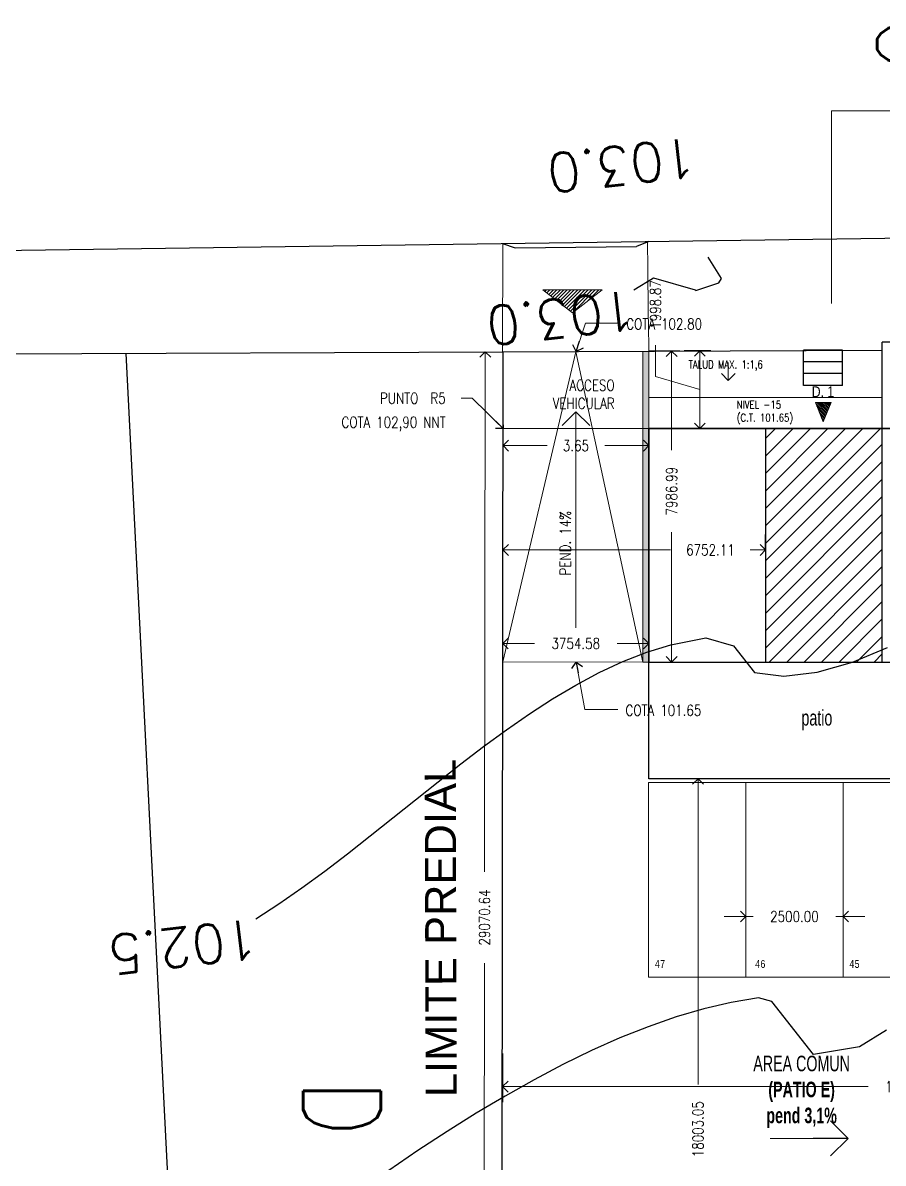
# Model space of a CAD drawing. Header units: metres. Extents: x -632 to 145, y -170 to 252.
# Drawn here: x 9.32 to 31.44, y 54.24 to 83.54 of the extents above; entities that cross this region are included whole.
import ezdxf

# ---------------------------------------------------------------- set-up
doc = ezdxf.new("R2010")
doc.units = ezdxf.units.M
doc.header["$LTSCALE"] = 5
doc.header["$MEASUREMENT"] = 0
doc.layers.get('0').update_dxf_attribs({"color": 30})
doc.layers.get('DEFPOINTS').update_dxf_attribs({"color": 210})
for name, color, linetype, lineweight in [('A-ANNO-SYMB', 3, 'Continuous', 18), ('U-ANNO-SYMB', 3, 'Continuous', 18), ('U-ANNO-TEXT', 3, 'Continuous', 18), ('U-CONT-LEVL', 8, 'Continuous', 18), ('U-PARK-MNR', 255, 'Continuous', 13)]:
    doc.layers.add(name, color=color, linetype=linetype, lineweight=lineweight)
doc.layers.add('U-ANNO-DIMS', color=210, linetype='Continuous', lineweight=18, plot=False)
for name, color, linetype in [('U-BLDG', 7, 'Continuous'), ('U-PROP', 1, 'Continuous'), ('U-SDWK', 4, 'Continuous'), ('U-STRS', 4, 'Continuous'), ('U-TOPO-CURV', 8, 'Continuous')]:
    doc.layers.add(name, color=color, linetype=linetype)
doc.styles.add('E-ARIAL', font='arial.ttf')
doc.styles.add('E-ROMANS', font='romans.shx', dxfattribs={"width": 0.8})
doc.dimstyles.new('E-0001_ARW_24', dxfattribs={"dimscale": 0.001, "dimtxt": 2.4, "dimasz": 2.4, "dimexe": 1.2, "dimexo": 0.8, "dimgap": 1.2, "dimtad": 0, "dimdec": 0, "dimlfac": 1000, "dimzin": 0, "dimdsep": 46, "dimtxsty": 'E-ROMANS', "dimblk": 'OPEN90', "dimcen": 1.2, "dimclrd": 256, "dimclre": 256, "dimclrt": 256, "dimadec": 0, "dimazin": 0, "dimtfac": 1, "dimtdec": 0, "dimtmove": 1, "dimatfit": 3, "dimldrblk": 'OPEN90', "dimfxl": 1, "dimtfill": 1, "dimtolj": 1, "dimtzin": 0, "dimlwd": -1, "dimarcsym": 0})

# ---------------------------------------------------------------- blocks, each defined once
blk = doc.blocks.new('_Open90')
at = {"color": 0, "linetype": 'ByBlock', "lineweight": -2}
for p, q in [((-0.5, 0.5), (0, 0)), ((0, 0), (-1, 0)), ((0, 0), (-0.5, -0.5))]:
    blk.add_line(p, q, dxfattribs=at)
blk = doc.blocks.new('*D10')
at = {"layer": 'DEFPOINTS', "color": 0, "transparency": 16777216}
for p in [(21.656, 57.064), (40.879, 57.038), (21.656, 56.211)]:
    blk.add_point(p, dxfattribs=at)
at = {"layer": 'U-ANNO-DIMS', "color": 1, "lineweight": -2, "transparency": 16777216}
for p, q in [((21.656, 57.064), (21.656, 55.811)), ((40.879, 57.038), (40.879, 55.811))]:
    blk.add_line(p, q, dxfattribs=at)
at = {"layer": 'U-ANNO-DIMS', "color": 1, "transparency": 16777216}
for p, q in [((21.936, 56.211), (31.055, 56.211)), ((40.599, 56.211), (33.359, 56.211))]:
    blk.add_line(p, q, dxfattribs=at)
at = {"layer": 'U-ANNO-DIMS', "color": 1, "transparency": 16777216, "xscale": 0.28, "yscale": 0.28, "zscale": 0.28, "rotation": 180}
blk.add_blockref('_Open90', (21.656, 56.211), dxfattribs=at)
at = {"layer": 'U-ANNO-DIMS', "color": 1, "transparency": 16777216, "xscale": 0.28, "yscale": 0.28, "zscale": 0.28}
blk.add_blockref('_Open90', (40.879, 56.211), dxfattribs=at)
at = {"layer": 'U-ANNO-DIMS', "color": 2, "transparency": 16777216, "insert": (32.207, 56.211), "char_height": 0.28, "attachment_point": 5, "style": 'E-ROMANS', "bg_fill": 3, "box_fill_scale": 1.25, "bg_fill_color": 256, "bg_fill_true_color": 13158600, "bg_fill_transparency": 0}
blk.add_mtext('\\A1;19223.56', dxfattribs=at)
blk = doc.blocks.new('*D11')
at = {"layer": 'DEFPOINTS', "color": 0, "transparency": 16777216}
for p in [(26.678, 64.118), (27.18, 64.118), (27.18, 46.115)]:
    blk.add_point(p, dxfattribs=at)
at = {"layer": 'U-ANNO-DIMS', "color": 1, "lineweight": -2, "transparency": 16777216}
for p, q in [((27.18, 64.118), (26.278, 64.118)), ((27.18, 46.115), (26.278, 46.115))]:
    blk.add_line(p, q, dxfattribs=at)
at = {"layer": 'U-ANNO-DIMS', "color": 1, "transparency": 16777216}
for p, q in [((26.678, 63.838), (26.678, 56.269)), ((26.678, 46.395), (26.678, 53.965))]:
    blk.add_line(p, q, dxfattribs=at)
at = {"layer": 'U-ANNO-DIMS', "color": 1, "transparency": 16777216, "xscale": 0.28, "yscale": 0.28, "zscale": 0.28}
for p, rotation in [((26.678, 64.118), 90), ((26.678, 46.115), 270)]:
    blk.add_blockref('_Open90', p, dxfattribs=dict(at, rotation=rotation))
at = {"layer": 'U-ANNO-DIMS', "color": 2, "transparency": 16777216, "insert": (26.678, 55.117), "char_height": 0.28, "attachment_point": 5, "rotation": 90, "style": 'E-ROMANS', "bg_fill": 3, "box_fill_scale": 1.25, "bg_fill_color": 256, "bg_fill_true_color": 13158600, "bg_fill_transparency": 0}
blk.add_mtext('\\A1;18003.05', dxfattribs=at)
blk = doc.blocks.new('*D25')
at = {"layer": 'DEFPOINTS', "color": 0, "transparency": 16777216}
for p in [(21.666, 72.679), (25.415, 72.679), (25.415, 72.677)]:
    blk.add_point(p, dxfattribs=at)
at = {"layer": 'U-ANNO-DIMS', "color": 1, "lineweight": -2, "transparency": 16777216}
for p, q in [((21.666, 72.679), (21.666, 73.079)), ((25.415, 72.677), (25.415, 73.079))]:
    blk.add_line(p, q, dxfattribs=at)
at = {"layer": 'U-ANNO-DIMS', "color": 1, "transparency": 16777216}
for p, q in [((21.946, 72.679), (22.799, 72.679)), ((25.135, 72.679), (24.282, 72.679))]:
    blk.add_line(p, q, dxfattribs=at)
at = {"layer": 'U-ANNO-DIMS', "color": 1, "transparency": 16777216, "xscale": 0.28, "yscale": 0.28, "zscale": 0.28, "rotation": 180}
blk.add_blockref('_Open90', (21.666, 72.679), dxfattribs=at)
at = {"layer": 'U-ANNO-DIMS', "color": 1, "transparency": 16777216, "xscale": 0.28, "yscale": 0.28, "zscale": 0.28}
blk.add_blockref('_Open90', (25.415, 72.679), dxfattribs=at)
at = {"layer": 'U-ANNO-DIMS', "color": 2, "transparency": 16777216, "insert": (23.54, 72.679), "char_height": 0.28, "attachment_point": 5, "style": 'E-ROMANS', "bg_fill": 3, "box_fill_scale": 1.25, "bg_fill_color": 256, "bg_fill_true_color": 13158600, "bg_fill_transparency": 0}
blk.add_mtext('\\A1;3.65', dxfattribs=at)
blk = doc.blocks.new('*D26')
at = {"layer": 'DEFPOINTS', "color": 0, "transparency": 16777216}
for p in [(27.006, 75.117), (26.724, 73.118), (27.005, 73.118)]:
    blk.add_point(p, dxfattribs=at)
at = {"layer": 'U-ANNO-DIMS', "color": 1, "transparency": 16777216}
for p, q in [((25.584, 74.459), (25.584, 75.259)), ((26.724, 74.837), (26.724, 73.398)), ((26.724, 74.117), (25.584, 74.459))]:
    blk.add_line(p, q, dxfattribs=at)
at = {"layer": 'U-ANNO-DIMS', "color": 1, "lineweight": -2, "transparency": 16777216}
for p, q in [((27.006, 75.117), (26.324, 75.117)), ((27.005, 73.118), (26.324, 73.118))]:
    blk.add_line(p, q, dxfattribs=at)
at = {"layer": 'U-ANNO-DIMS', "color": 1, "transparency": 16777216, "xscale": 0.28, "yscale": 0.28, "zscale": 0.28}
for p, rotation in [((26.724, 75.117), 90), ((26.724, 73.118), 270)]:
    blk.add_blockref('_Open90', p, dxfattribs=dict(at, rotation=rotation))
at = {"layer": 'U-ANNO-DIMS', "color": 2, "transparency": 16777216, "insert": (25.584, 76.305), "char_height": 0.28, "attachment_point": 5, "rotation": 90, "style": 'E-ROMANS', "bg_fill": 3, "box_fill_scale": 1.25, "bg_fill_color": 256, "bg_fill_true_color": 13158600, "bg_fill_transparency": 0}
blk.add_mtext('\\A1;1998.87', dxfattribs=at)
blk = doc.blocks.new('*D33')
at = {"layer": 'DEFPOINTS', "color": 0, "transparency": 16777216}
for p in [(21.663, 70), (28.415, 70), (28.415, 70)]:
    blk.add_point(p, dxfattribs=at)
at = {"layer": 'U-ANNO-DIMS', "color": 1, "lineweight": -2, "transparency": 16777216}
for p, q in [((21.663, 70), (21.663, 70.4)), ((28.415, 70), (28.415, 70.4))]:
    blk.add_line(p, q, dxfattribs=at)
at = {"layer": 'U-ANNO-DIMS', "color": 1, "transparency": 16777216}
for p, q in [((21.943, 70), (25.973, 70)), ((28.135, 70), (28.021, 70))]:
    blk.add_line(p, q, dxfattribs=at)
at = {"layer": 'U-ANNO-DIMS', "color": 1, "transparency": 16777216, "xscale": 0.28, "yscale": 0.28, "zscale": 0.28, "rotation": 180}
blk.add_blockref('_Open90', (21.663, 70), dxfattribs=at)
at = {"layer": 'U-ANNO-DIMS', "color": 1, "transparency": 16777216, "xscale": 0.28, "yscale": 0.28, "zscale": 0.28}
blk.add_blockref('_Open90', (28.415, 70), dxfattribs=at)
at = {"layer": 'U-ANNO-DIMS', "color": 2, "transparency": 16777216, "insert": (26.997, 70), "char_height": 0.28, "attachment_point": 5, "style": 'E-ROMANS', "bg_fill": 3, "box_fill_scale": 1.25, "bg_fill_color": 256, "bg_fill_true_color": 13158600, "bg_fill_transparency": 0}
blk.add_mtext('\\A1;6752.11', dxfattribs=at)
blk = doc.blocks.new('*D41')
at = {"layer": 'DEFPOINTS', "color": 0, "transparency": 16777216}
for p in [(25.266, 75.105), (25.255, 67.118), (25.998, 67.118)]:
    blk.add_point(p, dxfattribs=at)
at = {"layer": 'U-ANNO-DIMS', "color": 1, "transparency": 16777216}
for p, q in [((25.998, 74.825), (25.998, 72.564)), ((25.998, 67.398), (25.998, 70.452))]:
    blk.add_line(p, q, dxfattribs=at)
at = {"layer": 'U-ANNO-DIMS', "color": 1, "transparency": 16777216, "xscale": 0.28, "yscale": 0.28, "zscale": 0.28}
for p, rotation in [((25.998, 75.105), 90), ((25.998, 67.118), 270)]:
    blk.add_blockref('_Open90', p, dxfattribs=dict(at, rotation=rotation))
at = {"layer": 'U-ANNO-DIMS', "color": 2, "transparency": 16777216, "insert": (25.998, 71.508), "char_height": 0.28, "attachment_point": 5, "rotation": 90, "style": 'E-ROMANS', "bg_fill": 3, "box_fill_scale": 1.25, "bg_fill_color": 256, "bg_fill_true_color": 13158600, "bg_fill_transparency": 0}
blk.add_mtext('\\A1;7986.99', dxfattribs=at)
blk = doc.blocks.new('*D59')
at = {"layer": 'DEFPOINTS', "color": 0, "transparency": 16777216}
for p in [(21.21, 75.09), (21.496, 75.09), (21.457, 46.019)]:
    blk.add_point(p, dxfattribs=at)
at = {"layer": 'U-ANNO-DIMS', "color": 1, "transparency": 16777216}
for p, q in [((21.21, 74.81), (21.192, 61.728)), ((21.171, 46.3), (21.189, 59.382))]:
    blk.add_line(p, q, dxfattribs=at)
at = {"layer": 'U-ANNO-DIMS', "color": 1, "transparency": 16777216, "xscale": 0.28, "yscale": 0.28, "zscale": 0.28}
for p, rotation in [((21.21, 75.09), 89.92297910945325), ((21.171, 46.02), 269.9229791094533)]:
    blk.add_blockref('_Open90', p, dxfattribs=dict(at, rotation=rotation))
at = {"layer": 'U-ANNO-DIMS', "color": 2, "transparency": 16777216, "insert": (21.19, 60.555), "char_height": 0.28, "attachment_point": 5, "rotation": 89.923, "style": 'E-ROMANS', "bg_fill": 3, "box_fill_scale": 1.25, "bg_fill_color": 256, "bg_fill_true_color": 13158600, "bg_fill_transparency": 0}
blk.add_mtext('\\A1;29070.64', dxfattribs=at)
blk = doc.blocks.new('*D70')
at = {"layer": 'DEFPOINTS', "color": 0, "transparency": 16777216}
for p in [(21.659, 68.137), (25.413, 68.138), (25.413, 67.596)]:
    blk.add_point(p, dxfattribs=at)
at = {"layer": 'U-ANNO-DIMS', "color": 1, "transparency": 16777216}
for p, q in [((21.939, 67.596), (22.475, 67.596)), ((25.133, 67.596), (24.598, 67.596))]:
    blk.add_line(p, q, dxfattribs=at)
at = {"layer": 'U-ANNO-DIMS', "color": 1, "transparency": 16777216, "xscale": 0.28, "yscale": 0.28, "zscale": 0.28, "rotation": 180}
blk.add_blockref('_Open90', (21.659, 67.596), dxfattribs=at)
at = {"layer": 'U-ANNO-DIMS', "color": 1, "transparency": 16777216, "xscale": 0.28, "yscale": 0.28, "zscale": 0.28}
blk.add_blockref('_Open90', (25.413, 67.596), dxfattribs=at)
at = {"layer": 'U-ANNO-DIMS', "color": 2, "transparency": 16777216, "insert": (23.536, 67.596), "char_height": 0.28, "attachment_point": 5, "style": 'E-ROMANS', "bg_fill": 3, "box_fill_scale": 1.25, "bg_fill_color": 256, "bg_fill_true_color": 13158600, "bg_fill_transparency": 0}
blk.add_mtext('\\A1;3754.58', dxfattribs=at)
blk = doc.blocks.new('*D85')
at = {"layer": 'DEFPOINTS', "color": 0, "transparency": 16777216}
for p in [(30.406, 60.582), (27.906, 59.026), (30.406, 59.026)]:
    blk.add_point(p, dxfattribs=at)
at = {"layer": 'U-ANNO-DIMS', "color": 1, "transparency": 16777216}
for p, q in [((27.626, 60.582), (27.346, 60.582)), ((27.906, 60.582), (28.095, 60.582)), ((30.406, 60.582), (30.218, 60.582)), ((30.686, 60.582), (30.966, 60.582))]:
    blk.add_line(p, q, dxfattribs=at)
at = {"layer": 'U-ANNO-DIMS', "color": 1, "transparency": 16777216, "xscale": 0.28, "yscale": 0.28, "zscale": 0.28}
blk.add_blockref('_Open90', (27.906, 60.582), dxfattribs=at)
at = {"layer": 'U-ANNO-DIMS', "color": 1, "transparency": 16777216, "xscale": 0.28, "yscale": 0.28, "zscale": 0.28, "rotation": 180}
blk.add_blockref('_Open90', (30.406, 60.582), dxfattribs=at)
at = {"layer": 'U-ANNO-DIMS', "color": 2, "transparency": 16777216, "insert": (29.156, 60.582), "char_height": 0.28, "attachment_point": 5, "style": 'E-ROMANS', "bg_fill": 3, "box_fill_scale": 1.25, "bg_fill_color": 256, "bg_fill_true_color": 13158600, "bg_fill_transparency": 0}
blk.add_mtext('\\A1;2500.00', dxfattribs=at)

msp = doc.modelspace()

# ---------------------------------------------------------------- hatches: boundary and pattern name
at = {"layer": 'A-ANNO-SYMB'}
h = msp.add_hatch(dxfattribs=at)
h.set_pattern_fill('ANSI31', color=256, scale=0.01, style=0)
h.set_pattern_definition([(135, (33.151198, 81.545178), (-0.02245064, -0.02245064), [])])
h.paths.add_polyline_path([(29.897217, 73.286864), (29.697217, 73.786864), (30.097217, 73.786864)])
at = {"layer": 'U-ANNO-SYMB'}
h = msp.add_hatch(dxfattribs=at)
h.set_pattern_fill('ANSI31', color=256, scale=0.02, angle=90, style=0)
h.set_pattern_definition([(225, (237.75407, 426.001345), (0.044901281, -0.044901281), [])])
h.paths.add_polyline_path([(24.217165, 76.682265), (22.685145, 76.682265), (23.451155, 76.091464)])
at = {"layer": 'U-BLDG'}
h = msp.add_hatch(dxfattribs=at)
h.set_pattern_fill('ANSI31', color=256, scale=0.1, angle=3.3640869, style=0)
h.set_pattern_definition([(45, (25.4151, -32.5133), (-0.2245064, 0.2245064), [])])
h.paths.add_polyline_path([(58.413458, 73.118033), (58.413458, 67.118033), (61.413458, 67.118033), (61.413458, 73.118033)])
h.paths.add_polyline_path([(52.413458, 73.118033), (52.413458, 67.118033), (55.413458, 67.118033), (55.413458, 73.118033)])
h.paths.add_polyline_path([(46.413458, 73.118033), (46.413458, 67.118033), (49.413458, 67.118033), (49.413458, 73.118033)])
h.paths.add_polyline_path([(40.413458, 73.118033), (40.413458, 67.118033), (43.413458, 67.118033), (43.413458, 73.118033)])
h.paths.add_polyline_path([(34.413458, 73.118033), (34.413458, 67.118033), (37.413458, 67.118033), (37.413458, 73.118033)])
h.paths.add_polyline_path([(28.413458, 73.118033), (28.413458, 67.118033), (31.413458, 67.118033), (31.413458, 73.118033)])

# ---------------------------------------------------------------- linework, layer by layer
at = {"layer": 'A-ANNO-SYMB'}
for p, q in [((30.106667, 81.282814), (30.106667, 76.327492)), ((30.106667, 81.282814), (34.794011, 81.282814)), ((22.685145, 76.682265), (23.451155, 76.091464)), ((23.451155, 76.091464), (24.217165, 76.682265)), ((30.097217, 73.786864), (29.697217, 73.786864)), ((29.897217, 73.286864), (29.697217, 73.786864)), ((29.897217, 73.286864), (30.097217, 73.786864))]:
    msp.add_line(p, q, dxfattribs=at)
msp.add_lwpolyline([(24.217165, 76.682265), (22.685145, 76.682265)], dxfattribs=at)
at = {"layer": 'U-ANNO-DIMS'}
for p, q in [((27.454497, 74.811728), (27.454497, 74.352154)), ((27.454497, 74.352154), (27.277721, 74.52893)), ((27.454497, 74.352154), (27.631274, 74.52893))]:
    msp.add_line(p, q, dxfattribs=at)
at = {"layer": 'U-BLDG'}
msp.add_lwpolyline([(31.413458, 67.118033), (31.413458, 73.118033), (28.413458, 73.118033), (28.413458, 67.118033), (31.413458, 67.118033)], dxfattribs=at)
at = {"layer": 'U-CONT-LEVL'}
for p, q in [((21.65104, 75.08987), (21.664551, 77.871525)), ((25.262266, 67.118236), (21.658889, 67.12308))]:
    msp.add_line(p, q, dxfattribs=at)
at = {"layer": 'U-PARK-MNR'}
for points in [[(27.906171, 59.026109), (30.406171, 59.026109), (30.406171, 64.026109), (27.906171, 64.026109)], [(30.406171, 59.026109), (32.906171, 59.026109), (32.906171, 64.026109), (30.406171, 64.026109)]]:
    msp.add_lwpolyline(points, close=True, dxfattribs=at)
at = {"layer": 'U-PROP'}
for p, q in [((-32.550053, 74.859497), (21.669599, 75.089949)), ((13.169018, 51.606837), (11.97753, 75.048755)), ((21.63052, 46.019336), (21.669599, 75.089949)), ((25.413458, 64.118033), (25.413458, 73.118033)), ((25.413458, 73.118033), (70.413458, 73.118033)), ((34.679682, 64.118033), (25.413458, 64.118033))]:
    msp.add_line(p, q, dxfattribs=at)
msp.add_lwpolyline([(70.413458, 67.118033), (70.413458, 73.118033), (25.413458, 73.118033), (25.413458, 67.118033)], close=True, dxfattribs=at)
at = {"layer": 'U-SDWK'}
for p, q in [((-34.723271, 77.075572), (139.07021, 79.528788)), ((21.654667, 77.875048), (21.977013, 77.760147)), ((25.414862, 77.920835), (25.096903, 77.794298))]:
    msp.add_line(p, q, dxfattribs=at)
msp.add_lwpolyline([(21.977013, 77.760147), (25.096903, 77.794298)], dxfattribs=at)
at = {"layer": 'U-STRS', "extrusion": (-3.38045e-16, -6.62326e-28, -1)}
for p, q in [((31.413458, 74.083002), (31.413458, 75.333002)), ((32.263458, 75.333002), (31.413458, 75.333002)), ((31.413458, 73.118033), (31.413458, 74.238033))]:
    msp.add_line(p, q, dxfattribs=at)
at = {"layer": 'U-STRS'}
for p, q in [((30.390953, 75.128055), (29.390953, 75.128055)), ((29.390953, 74.228055), (29.390953, 75.128055)), ((30.390953, 74.228055), (30.390953, 75.128055)), ((30.390953, 74.828055), (29.390953, 74.828055)), ((30.390953, 74.528055), (29.390953, 74.528055)), ((30.390953, 74.228055), (29.390953, 74.228055))]:
    msp.add_line(p, q, dxfattribs=at)

# ---------------------------------------------------------------- texts
at = {"layer": 'U-ANNO-TEXT', "style": 'E-ARIAL'}
msp.add_text('LIMITE PREDIAL', height=0.8, rotation=90.16767, dxfattribs=at).set_placement((20.476179, 55.939986))
at = {"layer": 'U-ANNO-TEXT', "char_height": 2, "width": 9.9121, "attachment_point": 1, "rotation": 270, "style": 'E-ROMANS'}
for s, insert in [('C', (33.285419, 83.747413)), ('D', (18.527253, 56.375367))]:
    msp.add_mtext(s, dxfattribs=dict(at, insert=insert))
at = {"layer": 'U-ANNO-TEXT', "style": 'E-ROMANS'}
for s, insert, char_height, attachment_point in [('ACCESO\\P VEHICULAR', (24.534805, 73.997118), 0.28, 6), ('PUNTO  R5', (20.191449, 73.89645), 0.28, 6), ('NIVEL -15\\P(C.T. 101.65)', (27.674681, 73.530548), 0.2, 4), ('COTA 102,90 NNT', (20.191449, 73.236985), 0.28, 6), ('COTA 101.65', (24.813967, 65.879309), 0.28, 4)]:
    msp.add_mtext(s, dxfattribs=dict(at, insert=insert, char_height=char_height, attachment_point=attachment_point))
at = {"layer": 'U-ANNO-TEXT', "attachment_point": 1, "style": 'E-ROMANS'}
for s, insert, char_height, width in [('{\\fArial|b0|i0|c0|p34;D. 1}', (29.60299, 74.203832), 0.28, 1.6507), ('{\\fArial Narrow|b0|i0|c0|p34;patio}', (29.33634, 65.887964), 0.4, 3.7363), ('{\\fMonospac821 BT|b0|i0|c0|p49;47}', (25.563947, 59.460987), 0.2, 0.3971), ('{\\fMonospac821 BT|b0|i0|c0|p49;46}', (28.141925, 59.460987), 0.2, 0.3971), ('{\\fMonospac821 BT|b0|i0|c0|p49;45}', (30.563947, 59.460987), 0.2, 0.3971)]:
    msp.add_mtext(s, dxfattribs=dict(at, insert=insert, char_height=char_height, width=width))
at = {"layer": 'U-TOPO-CURV', "style": 'E-ROMANS'}
for s, p in [('103.0', (26.582349, 80.600554)), ('103.0', (25.023892, 76.677844)), ('102.5', (15.311303, 60.522075))]:
    msp.add_text(s, height=1, rotation=186.5658641, dxfattribs=at).set_placement(p)

# ---------------------------------------------------------------- leaders
at = {"layer": 'U-ANNO-DIMS'}
for points in [[(23.54534, 75.095407), (23.786802, 75.822591), (24.640526, 75.822591)], [(23.54534, 75.095407), (23.786802, 75.822591), (24.640526, 75.822591)], [(23.544886, 67.116396), (23.766652, 65.898822), (24.620377, 65.898822)], [(23.544886, 67.116396), (23.766652, 65.898822), (24.620377, 65.898822)]]:
    msp.add_leader(points, dimstyle='E-0001_ARW_24', override={"dimscale": 1, "dimtxt": 0.28, "dimasz": 0.28, "dimexe": 0.1, "dimexo": 0, "dimgap": 0.4, "dimtad": 0, "dimdec": 2, "dimzin": 1, "dimtxsty": 'E-ROMANS', "dimcen": 0.1, "dimse1": 1, "dimse2": 1, "dimclrd": 1, "dimclre": 250, "dimclrt": 2, "dimtdec": 2, "dimtmove": 2, "dimtzin": 1}, dxfattribs=at)
at = {"layer": 'U-ANNO-TEXT'}
msp.add_leader([(30.537692, 54.880434), (28.533767, 54.880434)], dimstyle='E-0001_ARW_24', override={"dimscale": 1, "dimtxt": 0.28, "dimasz": 0.9, "dimexe": 0.1, "dimexo": 0, "dimgap": 0.4, "dimtad": 0, "dimdec": 2, "dimzin": 1, "dimtxsty": 'E-ROMANS', "dimcen": 0.1, "dimse1": 1, "dimse2": 1, "dimclrd": 1, "dimclre": 250, "dimclrt": 2, "dimtdec": 2, "dimtmove": 2, "dimtzin": 1}, dxfattribs=at)

# ---------------------------------------------------------------- next in the draw order: dimensions: what is measured, and where the dimension line sits
at = {"layer": 'U-ANNO-DIMS'}
dim = msp.add_aligned_dim(p1=(21.456813, 46.019336), p2=(21.495891, 75.089949), distance=0.285994, dimstyle='E-0001_ARW_24', override={"dimscale": 1, "dimtxt": 0.28, "dimasz": 0.28, "dimexe": 0.1, "dimexo": 0, "dimgap": 0.4, "dimtad": 0, "dimdec": 2, "dimzin": 1, "dimtxsty": 'E-ROMANS', "dimcen": 0.1, "dimse1": 1, "dimse2": 1, "dimclrd": 1, "dimclre": 250, "dimclrt": 2, "dimtdec": 2, "dimtmove": 2, "dimtzin": 1}, dxfattribs=at)
dim.commit()
dim.dimension.update_dxf_attribs({"geometry": '*D59', "text_midpoint": (21.190358, 60.555027)})
dim = msp.add_linear_dim(base=(25.414862, 72.679122), p1=(21.665905, 72.679122), p2=(25.414862, 72.676905), angle=0, text='3.65', dimstyle='E-0001_ARW_24', override={"dimscale": 1, "dimtxt": 0.28, "dimasz": 0.28, "dimexe": 0.4, "dimexo": 0, "dimgap": 0.4, "dimtad": 0, "dimdec": 2, "dimzin": 1, "dimtxsty": 'E-ROMANS', "dimcen": 0.1, "dimclrd": 1, "dimclre": 1, "dimclrt": 2, "dimtdec": 0, "dimtmove": 1, "dimtzin": 1}, dxfattribs=at)
dim.commit()
dim.dimension.update_dxf_attribs({"geometry": '*D25', "text_midpoint": (23.540383, 72.679122)})
for base, p1, p2, picture, middle in [((28.414862, 70.000004), (21.662756, 70.000004), (28.414862, 70.000004), '*D33', (26.996835, 70.000004)), ((21.655691, 56.21124), (40.879253, 57.037847), (21.655691, 57.06372), '*D10', (32.207472, 56.21124))]:
    dim = msp.add_linear_dim(base=base, p1=p1, p2=p2, angle=0, dimstyle='E-0001_ARW_24', override={"dimscale": 1, "dimtxt": 0.28, "dimasz": 0.28, "dimexe": 0.4, "dimexo": 0, "dimgap": 0.4, "dimtad": 0, "dimdec": 2, "dimzin": 1, "dimtxsty": 'E-ROMANS', "dimcen": 0.1, "dimclrd": 1, "dimclre": 1, "dimclrt": 2, "dimtdec": 0, "dimtmove": 1, "dimtzin": 1}, dxfattribs=at)
    dim.commit()
    dim.dimension.update_dxf_attribs({"geometry": picture, "text_midpoint": middle, "dimtype": 160})

# ---------------------------------------------------------------- next in the draw order: linework, layer by layer
for q in [(23.1858, 73.192169), (23.539354, 67.995236), (23.892907, 73.192169)]:
    msp.add_line((23.539354, 73.545722), q, dxfattribs=at)
at = {"layer": 'U-CONT-LEVL'}
msp.add_line((21.658889, 67.12308), (23.536174, 75.089949), dxfattribs=at)

# ---------------------------------------------------------------- next in the draw order: texts
at = {"layer": 'U-ANNO-TEXT', "insert": (23.264855, 71.002109), "char_height": 0.28, "attachment_point": 6, "rotation": 90, "style": 'E-ROMANS'}
msp.add_mtext('PEND. 14%', dxfattribs=at)
at = {"layer": 'U-ANNO-TEXT', "insert": (29.341432, 57.005359), "char_height": 0.4, "width": 3.7363, "attachment_point": 2, "style": 'E-ROMANS'}
msp.add_mtext('{\\fArial Narrow|b0|i0|c0|p34;AREA COMUN\\P\\fArial Narrow|b1|i0|c0|p34;(PATIO E)\\Ppend 3,1%}', dxfattribs=at)

# ---------------------------------------------------------------- next in the draw order: dimensions: what is measured, and where the dimension line sits
at = {"layer": 'U-ANNO-DIMS'}
for base, p1, p2, picture, middle in [((26.724214, 73.118033), (27.006371, 75.116905), (27.004798, 73.118033), '*D26', (25.584214, 75.659469)), ((26.678168, 64.118033), (27.180424, 46.114986), (27.180424, 64.118033), '*D11', (26.678168, 55.116509))]:
    dim = msp.add_linear_dim(base=base, p1=p1, p2=p2, angle=90, dimstyle='E-0001_ARW_24', override={"dimscale": 1, "dimtxt": 0.28, "dimasz": 0.28, "dimexe": 0.4, "dimexo": 0, "dimgap": 0.4, "dimtad": 0, "dimdec": 2, "dimzin": 1, "dimtxsty": 'E-ROMANS', "dimcen": 0.1, "dimclrd": 1, "dimclre": 1, "dimclrt": 2, "dimtdec": 0, "dimtmove": 1, "dimtzin": 1}, dxfattribs=at)
    dim.commit()
    dim.dimension.update_dxf_attribs({"geometry": picture, "text_midpoint": middle})

# ---------------------------------------------------------------- next in the draw order: leaders
at = {"layer": 'U-ANNO-DIMS', "annotation_type": 0, "has_hookline": 1, "hookline_direction": 1, "text_width": 1.909333}
msp.add_leader([(21.666948, 73.118033), (20.871449, 73.89645), (20.591449, 73.89645)], dimstyle='E-0001_ARW_24', override={"dimscale": 1, "dimtxt": 0.28, "dimasz": 0.28, "dimexe": 0.4, "dimexo": 0, "dimgap": 0.4, "dimtad": 0, "dimdec": 2, "dimzin": 1, "dimtxsty": 'E-ROMANS', "dimcen": 0.1, "dimclrd": 1, "dimclre": 1, "dimclrt": 2, "dimtzin": 1}, dxfattribs=at)

# ---------------------------------------------------------------- next in the draw order: linework, layer by layer
at = {"layer": 'U-CONT-LEVL'}
for p, q in [((23.536174, 75.089949), (25.262266, 67.118236)), ((26.214862, 75.116905), (25.414862, 75.116905))]:
    msp.add_line(p, q, dxfattribs=at)
at = {"layer": 'U-PARK-MNR'}
msp.add_lwpolyline([(25.406171, 59.026109), (27.906171, 59.026109), (27.906171, 64.026109), (25.406171, 64.026109)], close=True, dxfattribs=at)
at = {"layer": 'U-PROP'}
msp.add_line((21.65104, 75.08987), (31.413458, 75.131364), dxfattribs=at)
at = {"layer": 'U-TOPO-CURV'}
for points, elevation in [([(25.023892, 76.677844), (25.529713, 76.993618), (26.607895, 76.680719), (26.619768, 76.665716), (27.212698, 76.862468), (27.283372, 76.969), (26.936819, 77.520887)], 102.5), ([(31.52213, 57.660695), (30.83134, 57.237293), (29.647466, 57.038622), (28.573098, 58.396093), (28.231202, 58.495315), (27.533359, 58.375339), (26.8277, 58.209479), (26.114855, 58.000194), (25.395451, 57.74994), (24.670115, 57.461174), (23.939474, 57.136351), (23.204157, 56.777929), (22.464792, 56.388364), (21.722004, 55.970114), (20.976422, 55.525635), (20.228673, 55.057384), (19.479386, 54.567817), (18.729187, 54.059391)], 102)]:
    msp.add_lwpolyline(points, dxfattribs=dict(at, elevation=elevation))

# ---------------------------------------------------------------- next in the draw order: texts
at = {"layer": 'U-ANNO-TEXT', "attachment_point": 4, "style": 'E-ROMANS'}
for s, insert, char_height in [('COTA 102.80', (24.834117, 75.803078), 0.28), ('TALUD MAX. 1:1,6', (26.436448, 74.732346), 0.2)]:
    msp.add_mtext(s, dxfattribs=dict(at, insert=insert, char_height=char_height))

# ---------------------------------------------------------------- next in the draw order: dimensions: what is measured, and where the dimension line sits
at = {"layer": 'U-ANNO-DIMS'}
dim = msp.add_linear_dim(base=(25.998174, 67.118245), p1=(25.265972, 75.105235), p2=(25.255235, 67.118245), angle=90, dimstyle='E-0001_ARW_24', override={"dimscale": 1, "dimtxt": 0.28, "dimasz": 0.28, "dimexe": 0.1, "dimexo": 0, "dimgap": 0.4, "dimtad": 0, "dimdec": 2, "dimzin": 1, "dimtxsty": 'E-ROMANS', "dimcen": 0.1, "dimse1": 1, "dimse2": 1, "dimclrd": 1, "dimclre": 250, "dimclrt": 2, "dimtdec": 2, "dimtmove": 2, "dimtzin": 1}, dxfattribs=at)
dim.commit()
dim.dimension.update_dxf_attribs({"geometry": '*D41', "text_midpoint": (25.998174, 71.50833), "dimtype": 160})

# ---------------------------------------------------------------- next in the draw order: hatches: boundary and pattern name
at = {"layer": 'U-CONT-LEVL'}
msp.add_hatch(color=256, dxfattribs=at).paths.add_polyline_path([(25.263458, 67.118033), (25.413458, 67.118033), (25.412266, 75.105857), (25.262266, 75.105219)])

# ---------------------------------------------------------------- next in the draw order: linework, layer by layer
for p, q in [((25.414862, 75.116905), (25.375239, 77.923904)), ((25.262266, 75.105857), (25.263458, 67.118033)), ((25.412266, 75.105857), (25.413458, 67.118033)), ((31.413458, 73.918033), (25.412443, 73.91801)), ((25.414651, 67.118033), (25.263458, 67.118033))]:
    msp.add_line(p, q, dxfattribs=at)
at = {"layer": 'U-CONT-LEVL', "ltscale": 15}
msp.add_line((25.413458, 73.118033), (21.516468, 73.118033), dxfattribs=at)
at = {"layer": 'U-TOPO-CURV', "elevation": 102.5}
msp.add_lwpolyline([(15.311303, 60.522075), (15.904854, 60.907666), (16.494979, 61.317952), (17.082305, 61.748422), (17.667456, 62.194569), (18.251058, 62.651881), (18.833739, 63.11585), (19.41612, 63.581967), (19.99883, 64.045722), (20.582493, 64.502604), (21.167733, 64.948106), (21.755178, 65.377718), (22.345452, 65.78693), (22.939181, 66.171233), (23.53699, 66.526116), (24.139505, 66.847073), (24.747351, 67.129592), (25.361153, 67.369163), (25.981537, 67.561278), (26.880458, 67.744466), (27.590496, 67.538406), (28.133617, 66.852169), (28.885911, 66.757697), (29.742802, 66.857141), (30.648772, 67.113693), (31.548304, 67.490548)], dxfattribs=at)

# ---------------------------------------------------------------- next in the draw order: dimensions: what is measured, and where the dimension line sits
at = {"layer": 'U-ANNO-DIMS'}
for base, p1, p2, picture, middle in [((25.413458, 67.596084), (21.658882, 68.137336), (25.413458, 68.137897), '*D70', (23.53617, 67.596084)), ((30.406171, 60.582366), (27.906171, 59.026109), (30.406171, 59.026109), '*D85', (29.156171, 60.582366))]:
    dim = msp.add_linear_dim(base=base, p1=p1, p2=p2, dimstyle='E-0001_ARW_24', override={"dimscale": 1, "dimtxt": 0.28, "dimasz": 0.28, "dimexe": 0.1, "dimexo": 0, "dimgap": 0.4, "dimtad": 0, "dimdec": 2, "dimzin": 1, "dimtxsty": 'E-ROMANS', "dimcen": 0.1, "dimse1": 1, "dimse2": 1, "dimclrd": 1, "dimclre": 250, "dimclrt": 2, "dimtdec": 2, "dimtmove": 2, "dimtzin": 1}, dxfattribs=at)
    dim.commit()
    dim.dimension.update_dxf_attribs({"geometry": picture, "text_midpoint": middle})

doc.saveas('drawing.dxf')
